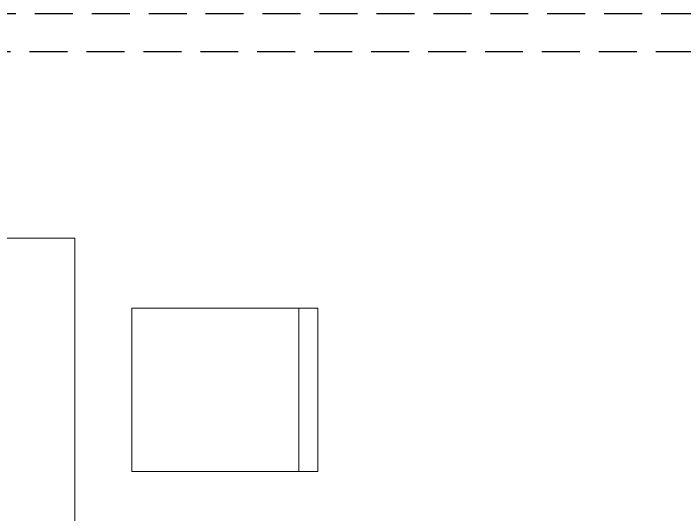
# Model space of a CAD drawing. Extents: x -1439 to 23780, y -1362 to 4476.
# Drawn here: x 14682.1 to 14858.9, y 2557 to 2689.2 of the extents above; entities that cross this region are included whole.
import ezdxf

# ---------------------------------------------------------------- set-up
doc = ezdxf.new("R2010")
doc.units = 0
doc.header["$MEASUREMENT"] = 0
doc.linetypes.add('HIDDEN', pattern=[0.375, 0.25, -0.125])
doc.layers.get('0').update_dxf_attribs({"color": 9, "lineweight": 9})
doc.layers.add('Audi$0$05', color=8, linetype='Continuous', lineweight=9)
doc.layers.add('E-KABLO', color=7, linetype='Continuous', lineweight=30)

# ---------------------------------------------------------------- blocks, each defined once
blk = doc.blocks.new('Audi$0$p-table_4')
for points in [[(-40, 40), (40, 40), (40, -40), (-40, -40)], [(104, 21.5), (55, 21.5), (55, -21.5), (104, -21.5)], [(104, -21.5), (55, -21.5), (55, 21.5), (104, 21.5)]]:
    blk.add_lwpolyline(points, close=True)
for points in [[(99, -21.5), (99, 21.5)], [(99, 21.5), (99, -21.5)]]:
    blk.add_lwpolyline(points)

msp = doc.modelspace()

# ---------------------------------------------------------------- linework, layer by layer
at = {"layer": 'E-KABLO', "color": 6, "linetype": 'HIDDEN', "ltscale": 40}
msp.add_line((14627.73, 2689.1), (15194.69, 2689.16), dxfattribs=at)
at = {"layer": 'E-KABLO', "color": 4, "linetype": 'HIDDEN', "ltscale": 40}
msp.add_line((14626.33, 2679.1), (15194.69, 2679.16), dxfattribs=at)

# ---------------------------------------------------------------- block references
at = {"layer": 'Audi$0$05'}
msp.add_blockref('Audi$0$p-table_4', (14658.27, 2589.89), dxfattribs=at)

doc.saveas('drawing.dxf')
